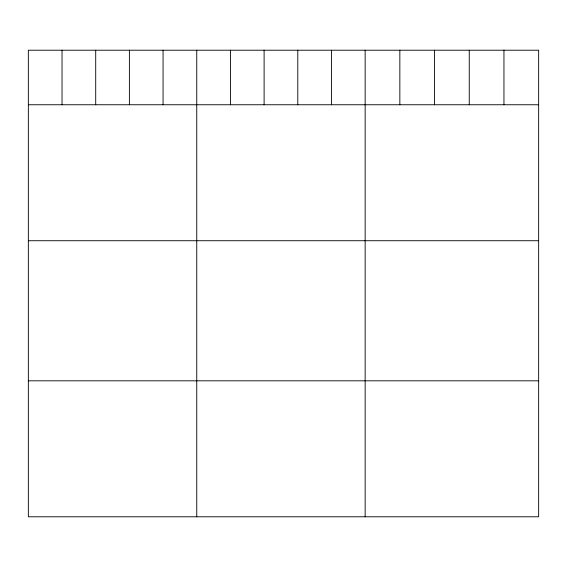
<?xml version="1.0" encoding="UTF-8"?>
<svg xmlns="http://www.w3.org/2000/svg" width="567" height="567" viewBox="0 0 567 567"><rect width="100%" height="100%" fill="white"/><g stroke="black" fill="none" stroke-linecap="round" stroke-linejoin="round"><path stroke-width="0.85" d="M538.65 104.753L538.65 516.785L28.35 516.785L28.35 50.215L538.65 50.215L538.65 104.753L28.35 104.753M28.35 240.727L538.65 240.727M28.35 380.818L538.65 380.818M503.95 50.215L503.95 104.753M469.249 50.215L469.249 104.753M434.549 50.215L434.549 104.753M399.848 50.215L399.848 104.753M365.148 50.215L365.148 516.785M331.468 50.215L331.468 104.753M297.788 50.215L297.788 104.753M264.109 50.215L264.109 104.753M230.429 50.215L230.429 104.753M196.749 50.215L196.749 516.785M163.069 50.215L163.069 104.753M129.389 50.215L129.389 104.753M95.71 50.215L95.71 104.753M62.03 50.215L62.03 104.753"/></g></svg>
